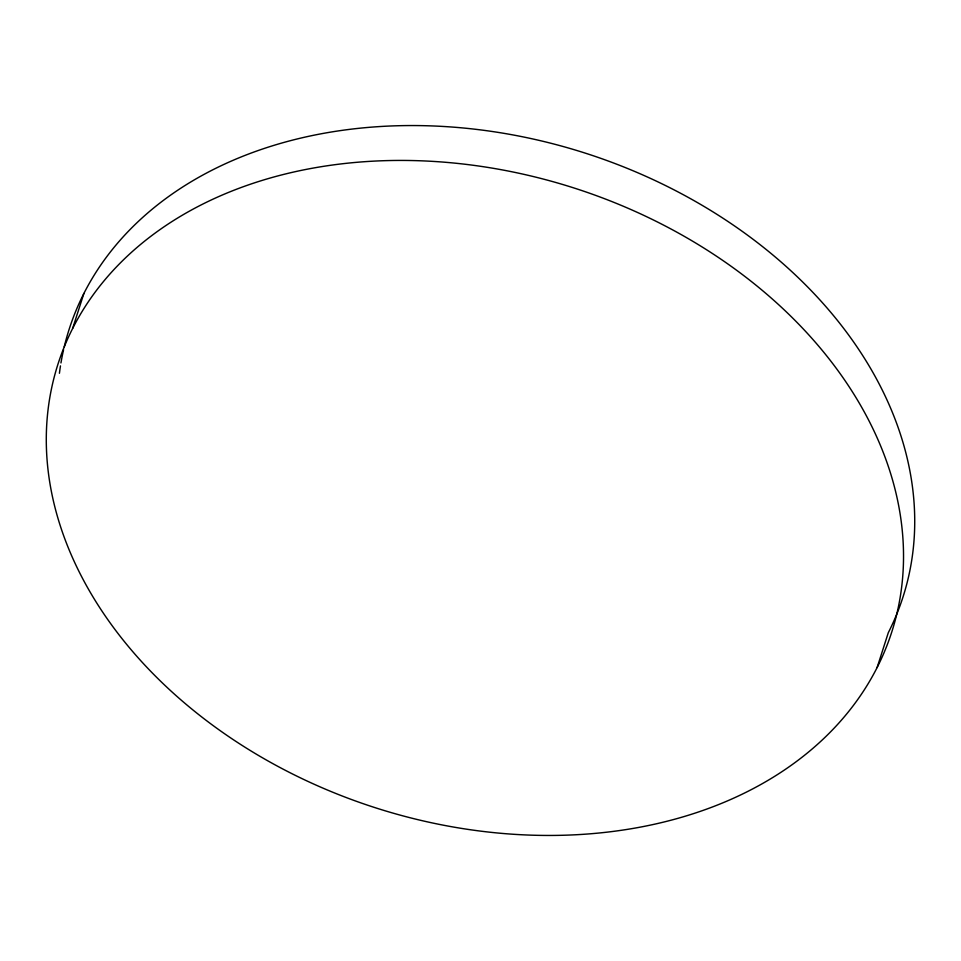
<?xml version="1.0" encoding="UTF-8"?>
<svg xmlns="http://www.w3.org/2000/svg" width="961" height="961" viewBox="0 0 961 961"><rect width="100%" height="100%" fill="white"/><g stroke="black" fill="none" stroke-linecap="round" stroke-linejoin="round"><path stroke-width="1.44" d="M72.688 328.326L83.883 293.453M877.117 667.547A437.892 325.419 17.8 0 0 402.094 160.427A437.892 325.419 17.8 0 0 145.495 665.841A437.892 325.419 17.8 0 0 877.117 667.547L888.312 632.674A437.892 325.419 17.8 0 0 598.571 157.568A437.892 325.419 17.8 0 0 64.255 346.777M59.426 373.288A437.892 325.419 17.8 0 1 60.471 365.889M60.951 362.946A437.892 325.419 17.8 0 1 63.57 349.708"/></g></svg>
